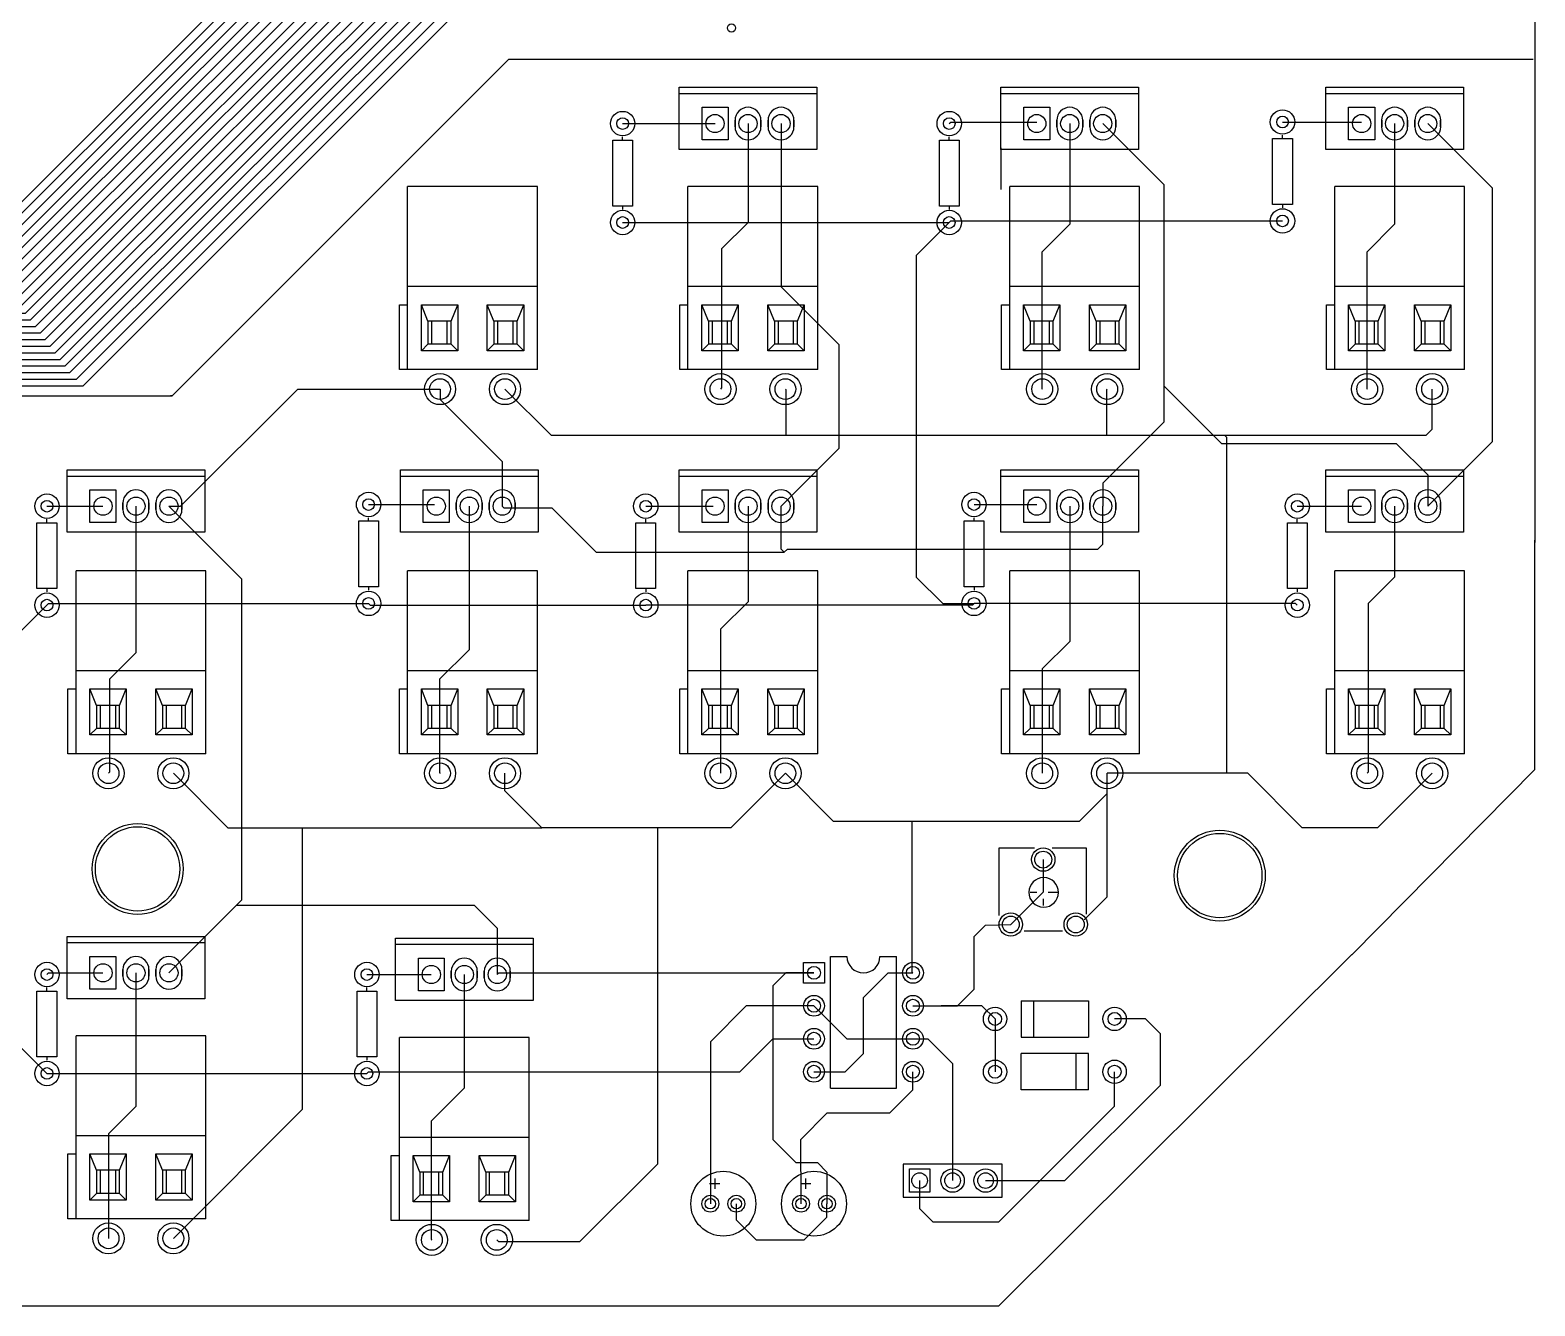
# Model space of a CAD drawing. Header units: millimetres. Extents: x 7 to 471, y -359 to -66.
# Drawn here: x 355.3 to 471.2, y -359.3 to -261 of the extents above; entities that cross this region are included whole.
import ezdxf

# ---------------------------------------------------------------- set-up
doc = ezdxf.new("R2010")
doc.units = ezdxf.units.MM

msp = doc.modelspace()

# ---------------------------------------------------------------- linework, layer by layer
for points in [[(471.17, -65.97), (471.17, -111.38), (471.17, -172.47), (471.17, -238.89), (471.17, -300.48)], [(255.4, -259.59), (255.4, -256.54), (256.29, -255.65), (268.22, -255.65), (272.8, -260.22), (272.8, -278.51), (276.61, -282.32), (354.58, -282.32), (385.7, -251.21), (408.3, -251.21), (409.83, -249.68), (409.83, -243.08), (411.1, -241.81), (411.1, -205.87), (414.53, -202.44), (425.32, -202.44), (426.21, -201.55), (426.21, -195.2), (426.97, -194.44), (427.86, -194.44)], [(252.86, -259.59), (252.86, -256.29), (254, -255.14), (268.48, -255.14), (273.3, -259.97), (273.3, -278.26), (276.86, -281.81), (354.2, -281.81), (385.45, -250.57), (408.05, -250.57), (409.19, -249.43), (409.19, -242.82), (410.46, -241.55), (410.46, -205.61), (414.27, -201.8), (424.94, -201.8), (425.58, -201.17), (425.58, -197.61), (425.32, -197.36), (425.32, -196.98)], [(260.48, -259.59), (260.48, -257.94), (261.75, -256.67), (267.72, -256.67), (271.78, -260.73), (271.78, -279.02), (276.1, -283.34), (355.35, -283.34), (386.21, -252.48), (409.45, -252.48), (410.46, -251.46), (410.46, -243.33), (411.73, -242.06), (411.73, -206.12), (414.78, -203.07), (430.78, -203.07)], [(263.02, -259.59), (263.02, -257.94), (263.78, -257.17), (267.46, -257.17), (271.27, -260.98), (271.27, -279.27), (275.84, -283.85), (355.73, -283.85), (386.46, -253.11), (409.7, -253.11), (411.1, -251.71), (411.1, -243.59), (412.37, -242.32), (412.37, -206.38), (414.66, -204.09), (432.18, -204.09)], [(252.86, -285.62), (252.86, -282.19), (254, -281.05), (270, -281.05), (274.83, -285.88), (357.25, -285.88), (387.48, -255.65), (412.88, -255.65), (414.53, -254), (414.53, -218.44), (415.8, -217.17), (416.94, -217.17)], [(263.02, -285.62), (263.02, -283.72), (263.65, -283.08), (268.99, -283.08), (273.81, -287.91), (358.89, -287.91), (388.61, -258.19), (415.92, -258.19), (419.92, -254.19), (419.92, -218.64), (421.39, -217.17), (422.53, -217.17)], [(250.32, -285.62), (250.19, -285.5), (250.19, -282.07), (251.71, -280.54), (270.26, -280.54), (275.08, -285.37), (356.87, -285.37), (387.22, -255.02), (412.5, -255.02), (413.89, -253.62), (413.89, -220.85), (413.38, -220.35), (413.13, -220.35)], [(260.48, -285.62), (260.48, -283.85), (261.75, -282.58), (269.24, -282.58), (274.07, -287.4), (358.39, -287.4), (388.24, -257.56), (415.7, -257.56), (419.35, -253.9), (419.35, -226.06), (418.72, -225.42), (418.72, -225.3)], [(252.86, -233.55), (252.86, -229.74), (253.62, -228.98), (272.16, -228.98), (277.37, -234.19), (277.37, -276.22), (278.89, -277.75), (351.16, -277.75), (383.41, -245.49), (398.14, -245.49), (399.8, -243.84)], [(255.4, -233.55), (255.4, -230.38), (256.29, -229.49), (271.91, -229.49), (276.86, -234.44), (276.86, -276.48), (278.64, -278.26), (351.54, -278.26), (383.67, -246.13), (399.29, -246.13), (400.18, -245.24)], [(257.94, -233.55), (257.94, -231.14), (259.08, -230), (271.65, -230), (276.35, -234.7), (276.35, -276.73), (278.38, -278.77), (351.92, -278.77), (383.92, -246.76), (401.45, -246.76), (402.21, -246), (402.34, -246)], [(260.48, -233.55), (260.48, -231.01), (260.99, -230.51), (271.4, -230.51), (275.84, -234.95), (275.84, -276.99), (278.13, -279.27), (352.3, -279.27), (384.18, -247.4), (403.23, -247.4), (403.23, -247.14)], [(263.02, -233.55), (263.02, -231.78), (263.78, -231.01), (271.14, -231.01), (275.34, -235.2), (275.34, -277.24), (277.88, -279.78), (352.68, -279.78), (384.43, -248.03), (403.86, -248.03), (404.37, -247.52)], [(265.56, -233.43), (265.56, -231.9), (265.94, -231.52), (270.89, -231.52), (274.83, -235.46), (274.83, -277.51), (277.61, -280.29), (353.06, -280.29), (384.68, -248.67), (405.26, -248.67), (405.64, -248.29)], [(265.56, -285.62), (265.56, -284.23), (266.19, -283.59), (268.73, -283.59), (273.56, -288.42), (359.41, -288.42), (389, -258.83), (416.18, -258.83), (420.5, -254.51), (420.5, -244.09), (421.77, -242.82), (422.4, -242.82)], [(250.32, -254.13), (268.99, -254.13), (274.32, -259.46), (274.32, -277.75), (277.37, -280.8), (353.44, -280.8), (384.94, -249.3), (406.15, -249.3), (406.53, -248.92)], [(250.32, -259.59), (250.32, -256.29), (252.02, -254.58), (252.08, -254.63), (268.73, -254.63), (273.81, -259.71), (273.81, -278), (277.11, -281.31), (353.82, -281.31), (385.19, -249.94), (406.91, -249.94), (407.29, -249.56), (407.29, -249.43)], [(265.56, -259.59), (265.56, -258.19), (266.06, -257.68), (267.21, -257.68), (270.76, -261.24), (270.76, -279.53), (275.59, -284.35), (356.11, -284.35), (386.72, -253.75), (410.59, -253.75), (411.99, -252.35), (411.99, -250.19)], [(245.87, -285.62), (245.87, -282.07), (247.9, -280.04), (270.51, -280.04), (275.34, -284.86), (356.49, -284.86), (386.97, -254.38), (411.61, -254.38), (413.38, -252.6), (413.38, -251.59), (412.88, -251.08)], [(257.94, -259.59), (257.94, -257.56), (259.33, -256.16), (267.97, -256.16), (272.29, -260.48), (272.29, -278.77), (276.35, -282.83), (354.97, -282.83), (385.95, -251.84), (408.81, -251.84), (409.32, -251.33)], [(255.4, -285.62), (255.27, -285.5), (255.27, -282.45), (256.16, -281.56), (269.75, -281.56), (274.57, -286.38), (357.63, -286.38), (387.73, -256.29), (415.04, -256.29), (415.67, -255.65), (415.67, -254)], [(257.94, -285.62), (257.94, -283.21), (259.08, -282.07), (269.49, -282.07), (274.32, -286.89), (358.01, -286.89), (387.99, -256.92), (415.54, -256.92), (416.56, -255.9), (416.56, -254.89)], [(362.97, -289.18), (366.27, -289.18), (392.18, -263.27), (471.04, -263.27)], [(415.89, -265.92), (405.29, -265.92)], [(440.66, -265.92), (430.06, -265.92)], [(465.67, -265.92), (455.08, -265.92)], [(400.94, -268.22), (408.05, -268.22)], [(410.59, -268.22), (410.59, -275.84), (408.56, -277.88), (408.56, -288.58), (408.47, -288.67)], [(413.13, -268.22), (413.13, -280.8), (417.58, -285.24), (417.58, -293.24), (413.13, -297.69)], [(426.08, -268.22), (426.21, -268.1), (432.82, -268.1)], [(435.36, -268.22), (435.36, -275.97), (433.2, -278.13), (433.2, -288.63), (433.24, -288.67)], [(437.9, -268.22), (442.59, -272.92), (442.59, -291.21), (437.9, -295.91), (437.9, -297.69)], [(451.74, -268.1), (457.83, -268.1)], [(460.37, -268.22), (460.37, -275.97), (458.22, -278.13), (458.22, -288.63), (458.26, -288.67)], [(462.92, -268.22), (467.87, -273.18), (467.87, -292.73), (462.92, -297.69)], [(400.18, -269.49), (400.94, -269.49)], [(400.18, -274.57), (400.18, -269.49)], [(400.94, -269.49), (400.94, -269.24)], [(400.94, -269.49), (401.7, -269.49)], [(401.7, -269.49), (401.7, -274.57)], [(425.32, -269.49), (426.08, -269.49)], [(425.32, -274.57), (425.32, -269.49)], [(426.08, -269.49), (426.08, -269.24)], [(426.08, -269.49), (426.85, -269.49)], [(426.85, -269.49), (426.85, -274.57)], [(450.98, -269.37), (451.74, -269.37)], [(450.98, -274.45), (450.98, -269.37)], [(451.74, -269.37), (451.74, -269.11)], [(451.74, -269.37), (452.5, -269.37)], [(452.5, -269.37), (452.5, -274.45)], [(430.05, -270.1), (430.05, -273.3)], [(394.38, -273.07), (384.38, -273.07)], [(384.38, -287.17), (384.38, -273.07)], [(394.38, -287.17), (394.38, -273.07)], [(415.97, -273.07), (405.97, -273.07)], [(405.97, -287.17), (405.97, -273.07)], [(415.97, -287.17), (415.97, -273.07)], [(440.74, -273.07), (430.74, -273.07)], [(430.74, -287.17), (430.74, -273.07)], [(440.74, -287.17), (440.74, -273.07)], [(465.76, -273.07), (455.76, -273.07)], [(455.76, -287.17), (455.76, -273.07)], [(465.76, -287.17), (465.76, -273.07)], [(451.74, -274.45), (450.98, -274.45)], [(451.74, -274.45), (451.74, -274.7)], [(452.5, -274.45), (451.74, -274.45)], [(400.94, -274.57), (400.18, -274.57)], [(400.94, -274.57), (400.94, -274.83)], [(401.7, -274.57), (400.94, -274.57)], [(426.08, -274.57), (425.32, -274.57)], [(426.08, -274.57), (426.08, -274.83)], [(426.85, -274.57), (426.08, -274.57)], [(426.08, -275.84), (426.21, -275.72), (451.74, -275.72)], [(400.94, -275.84), (426.08, -275.84)], [(426.08, -275.84), (423.54, -278.38), (423.54, -303.15), (425.58, -305.18), (427.99, -305.18)], [(394.38, -280.77), (384.38, -280.77)], [(415.97, -280.77), (405.97, -280.77)], [(440.74, -280.77), (430.74, -280.77)], [(465.76, -280.77), (455.76, -280.77)], [(384.38, -287.17), (383.75, -287.17), (383.75, -282.17), (384.38, -282.17)], [(385.95, -283.44), (385.45, -282.17)], [(387.73, -285.22), (387.73, -283.44), (388.24, -282.17)], [(391.03, -283.44), (390.52, -282.17)], [(392.81, -285.22), (392.81, -283.44), (393.32, -282.17)], [(405.97, -287.17), (405.34, -287.17), (405.34, -282.17), (405.97, -282.17)], [(407.54, -283.44), (407.03, -282.17)], [(409.32, -285.22), (409.32, -283.44), (409.83, -282.17)], [(412.62, -283.44), (412.11, -282.17)], [(414.4, -285.22), (414.4, -283.44), (414.91, -282.17)], [(430.74, -287.17), (430.1, -287.17), (430.1, -282.17), (430.74, -282.17)], [(432.31, -283.44), (431.8, -282.17)], [(434.09, -285.22), (434.09, -283.44), (434.59, -282.17)], [(437.39, -283.44), (436.88, -282.17)], [(439.17, -285.22), (439.17, -283.44), (439.67, -282.17)], [(455.76, -287.17), (455.12, -287.17), (455.12, -282.17), (455.76, -282.17)], [(457.33, -283.44), (456.82, -282.17)], [(459.1, -285.22), (459.1, -283.44), (459.61, -282.17)], [(462.41, -283.44), (461.9, -282.17)], [(464.19, -285.22), (464.19, -283.44), (464.69, -282.17)], [(387.73, -283.69), (387.73, -283.44), (385.95, -283.44), (385.95, -285.22)], [(386.26, -285.22), (386.26, -283.44)], [(387.43, -285.22), (387.43, -283.44)], [(392.81, -283.69), (392.81, -283.44), (391.03, -283.44), (391.03, -285.22)], [(391.34, -285.22), (391.34, -283.44)], [(392.51, -285.22), (392.51, -283.44)], [(409.32, -283.69), (409.32, -283.44), (407.54, -283.44), (407.54, -285.22)], [(407.85, -285.22), (407.85, -283.44)], [(409.02, -285.22), (409.02, -283.44)], [(414.4, -283.69), (414.4, -283.44), (412.62, -283.44), (412.62, -285.22)], [(412.93, -285.22), (412.93, -283.44)], [(414.1, -285.22), (414.1, -283.44)], [(434.09, -283.69), (434.09, -283.44), (432.31, -283.44), (432.31, -285.22)], [(432.61, -285.22), (432.61, -283.44)], [(433.79, -285.22), (433.79, -283.44)], [(439.17, -283.69), (439.17, -283.44), (437.39, -283.44), (437.39, -285.22)], [(437.69, -285.22), (437.69, -283.44)], [(438.87, -285.22), (438.87, -283.44)], [(459.1, -283.69), (459.1, -283.44), (457.33, -283.44), (457.33, -285.22)], [(457.63, -285.22), (457.63, -283.44)], [(458.81, -285.22), (458.81, -283.44)], [(464.19, -283.69), (464.19, -283.44), (462.41, -283.44), (462.41, -285.22)], [(462.71, -285.22), (462.71, -283.44)], [(463.89, -285.22), (463.89, -283.44)], [(388.24, -285.72), (387.73, -285.22), (385.95, -285.22), (385.45, -285.72)], [(393.32, -285.72), (392.81, -285.22), (391.03, -285.22), (390.52, -285.72)], [(409.83, -285.72), (409.32, -285.22), (407.54, -285.22), (407.03, -285.72)], [(414.91, -285.72), (414.4, -285.22), (412.62, -285.22), (412.11, -285.72)], [(434.59, -285.72), (434.09, -285.22), (432.31, -285.22), (431.8, -285.72)], [(439.67, -285.72), (439.17, -285.22), (437.39, -285.22), (436.88, -285.72)], [(459.61, -285.72), (459.1, -285.22), (457.33, -285.22), (456.82, -285.72)], [(464.69, -285.72), (464.19, -285.22), (462.41, -285.22), (461.9, -285.72)], [(394.38, -287.17), (384.38, -287.17)], [(415.97, -287.17), (405.97, -287.17)], [(440.74, -287.17), (430.74, -287.17)], [(465.76, -287.17), (455.76, -287.17)], [(442.59, -288.42), (447.03, -292.86), (460.5, -292.86), (462.92, -295.28), (462.92, -297.69)], [(354.71, -289.18), (366.27, -289.18), (366.14, -289.18), (366.27, -289.18)], [(366.01, -297.69), (366.9, -297.69), (375.92, -288.67), (386.88, -288.67)], [(386.88, -288.67), (386.88, -289.47), (391.67, -294.26), (391.67, -297.69)], [(391.88, -288.67), (395.44, -292.23), (421.64, -292.23)], [(413.47, -288.67), (413.51, -288.71), (413.51, -292.23)], [(421.64, -292.23), (462.79, -292.23), (463.26, -291.76), (463.26, -288.67)], [(438.24, -288.67), (438.19, -288.72), (438.19, -292.23)], [(447.27, -292.23), (447.42, -292.38), (447.42, -318.26)], [(368.77, -295.39), (358.17, -295.39)], [(394.43, -295.39), (383.83, -295.39)], [(415.89, -295.39), (405.29, -295.39)], [(440.66, -295.39), (430.06, -295.39)], [(465.67, -295.39), (455.08, -295.39)], [(356.62, -297.69), (360.93, -297.69)], [(363.47, -297.69), (363.47, -308.99), (361.44, -311.02), (361.44, -318.17), (361.35, -318.26)], [(366.01, -297.69), (371.6, -303.28), (371.6, -328.04), (366.01, -333.63)], [(381.38, -297.56), (386.46, -297.56)], [(389.13, -297.69), (389.13, -308.74), (386.84, -311.02), (386.84, -318.22), (386.88, -318.26)], [(391.67, -297.69), (391.79, -297.82), (395.48, -297.82), (398.91, -301.24), (413.38, -301.24), (413.13, -300.99), (413.13, -297.69)], [(402.72, -297.69), (407.92, -297.69)], [(410.59, -297.69), (410.59, -305.05), (408.47, -307.17), (408.47, -318.26)], [(413.38, -301.24), (413.64, -300.99), (437.51, -300.99), (437.9, -300.61), (437.9, -297.69)], [(427.99, -297.56), (432.82, -297.56)], [(435.36, -297.69), (435.36, -308.1), (433.24, -310.22), (433.24, -318.26)], [(452.88, -297.69), (457.83, -297.69)], [(460.37, -297.69), (460.37, -303.15), (458.34, -305.18), (458.34, -318.17), (458.26, -318.26)], [(356.62, -298.96), (356.62, -298.7)], [(380.62, -298.83), (381.38, -298.83)], [(380.62, -303.91), (380.62, -298.83)], [(381.38, -298.83), (381.38, -298.58)], [(381.38, -298.83), (382.14, -298.83)], [(382.14, -298.83), (382.14, -303.91)], [(402.72, -298.96), (402.72, -298.7)], [(427.23, -298.83), (427.99, -298.83)], [(427.23, -303.91), (427.23, -298.83)], [(427.99, -298.83), (427.99, -298.58)], [(427.99, -298.83), (428.75, -298.83)], [(428.75, -298.83), (428.75, -303.91)], [(452.88, -298.96), (452.88, -298.7)], [(355.85, -298.96), (356.62, -298.96)], [(355.85, -304.04), (355.85, -298.96)], [(356.62, -298.96), (357.38, -298.96)], [(357.38, -298.96), (357.38, -304.04)], [(401.96, -298.96), (402.72, -298.96)], [(401.96, -304.04), (401.96, -298.96)], [(402.72, -298.96), (403.48, -298.96)], [(403.48, -298.96), (403.48, -304.04)], [(452.12, -298.96), (452.88, -298.96)], [(452.12, -304.04), (452.12, -298.96)], [(452.88, -298.96), (453.64, -298.96)], [(453.64, -298.96), (453.64, -304.04)], [(471.17, -317.97), (471.17, -300.31)], [(368.85, -302.66), (358.86, -302.66)], [(358.86, -316.76), (358.86, -302.66)], [(368.85, -316.76), (368.85, -302.66)], [(394.38, -302.66), (384.38, -302.66)], [(384.38, -316.76), (384.38, -302.66)], [(394.38, -316.76), (394.38, -302.66)], [(415.97, -302.66), (405.97, -302.66)], [(405.97, -316.76), (405.97, -302.66)], [(415.97, -316.76), (415.97, -302.66)], [(440.74, -302.66), (430.74, -302.66)], [(430.74, -316.76), (430.74, -302.66)], [(440.74, -316.76), (440.74, -302.66)], [(465.76, -302.66), (455.76, -302.66)], [(455.76, -316.76), (455.76, -302.66)], [(465.76, -316.76), (465.76, -302.66)], [(356.62, -304.04), (355.85, -304.04)], [(356.62, -304.04), (356.62, -304.29)], [(357.38, -304.04), (356.62, -304.04)], [(381.38, -303.91), (380.62, -303.91)], [(381.38, -303.91), (381.38, -304.16)], [(382.14, -303.91), (381.38, -303.91)], [(402.72, -304.04), (401.96, -304.04)], [(402.72, -304.04), (402.72, -304.29)], [(403.48, -304.04), (402.72, -304.04)], [(427.99, -303.91), (427.23, -303.91)], [(427.99, -303.91), (427.99, -304.16)], [(428.75, -303.91), (427.99, -303.91)], [(452.88, -304.04), (452.12, -304.04)], [(452.88, -304.04), (452.88, -304.29)], [(453.64, -304.04), (452.88, -304.04)], [(356.62, -305.31), (354.2, -307.72), (354.2, -338.96), (356.62, -341.38)], [(356.62, -305.31), (356.74, -305.18), (381.38, -305.18)], [(381.38, -305.18), (381.51, -305.31), (402.72, -305.31)], [(427.99, -305.18), (427.86, -305.31), (402.72, -305.31)], [(452.88, -305.31), (452.75, -305.18), (427.99, -305.18)], [(368.85, -310.36), (358.86, -310.36)], [(394.38, -310.36), (384.38, -310.36)], [(415.97, -310.36), (405.97, -310.36)], [(440.74, -310.36), (430.74, -310.36)], [(465.76, -310.36), (455.76, -310.36)], [(358.86, -316.76), (358.22, -316.76), (358.22, -311.76), (358.86, -311.76)], [(360.43, -313.03), (359.92, -311.76)], [(362.2, -314.81), (362.2, -313.03), (362.71, -311.76)], [(365.51, -313.03), (365, -311.76)], [(367.28, -314.81), (367.28, -313.03), (367.79, -311.76)], [(384.38, -316.76), (383.75, -316.76), (383.75, -311.76), (384.38, -311.76)], [(385.95, -313.03), (385.45, -311.76)], [(387.73, -314.81), (387.73, -313.03), (388.24, -311.76)], [(391.03, -313.03), (390.52, -311.76)], [(392.81, -314.81), (392.81, -313.03), (393.32, -311.76)], [(405.97, -316.76), (405.34, -316.76), (405.34, -311.76), (405.97, -311.76)], [(407.54, -313.03), (407.03, -311.76)], [(409.32, -314.81), (409.32, -313.03), (409.83, -311.76)], [(412.62, -313.03), (412.11, -311.76)], [(414.4, -314.81), (414.4, -313.03), (414.91, -311.76)], [(430.74, -316.76), (430.1, -316.76), (430.1, -311.76), (430.74, -311.76)], [(432.31, -313.03), (431.8, -311.76)], [(434.09, -314.81), (434.09, -313.03), (434.59, -311.76)], [(437.39, -313.03), (436.88, -311.76)], [(439.17, -314.81), (439.17, -313.03), (439.67, -311.76)], [(455.76, -316.76), (455.12, -316.76), (455.12, -311.76), (455.76, -311.76)], [(457.33, -313.03), (456.82, -311.76)], [(459.1, -314.81), (459.1, -313.03), (459.61, -311.76)], [(462.41, -313.03), (461.9, -311.76)], [(464.19, -314.81), (464.19, -313.03), (464.69, -311.76)], [(362.2, -313.28), (362.2, -313.03), (360.43, -313.03), (360.43, -314.81)], [(360.73, -314.81), (360.73, -313.03)], [(361.91, -314.81), (361.91, -313.03)], [(367.28, -313.28), (367.28, -313.03), (365.51, -313.03), (365.51, -314.81)], [(365.81, -314.81), (365.81, -313.03)], [(366.99, -314.81), (366.99, -313.03)], [(387.73, -313.28), (387.73, -313.03), (385.95, -313.03), (385.95, -314.81)], [(386.26, -314.81), (386.26, -313.03)], [(387.43, -314.81), (387.43, -313.03)], [(392.81, -313.28), (392.81, -313.03), (391.03, -313.03), (391.03, -314.81)], [(391.34, -314.81), (391.34, -313.03)], [(392.51, -314.81), (392.51, -313.03)], [(409.32, -313.28), (409.32, -313.03), (407.54, -313.03), (407.54, -314.81)], [(407.85, -314.81), (407.85, -313.03)], [(409.02, -314.81), (409.02, -313.03)], [(414.4, -313.28), (414.4, -313.03), (412.62, -313.03), (412.62, -314.81)], [(412.93, -314.81), (412.93, -313.03)], [(414.1, -314.81), (414.1, -313.03)], [(434.09, -313.28), (434.09, -313.03), (432.31, -313.03), (432.31, -314.81)], [(432.61, -314.81), (432.61, -313.03)], [(433.79, -314.81), (433.79, -313.03)], [(439.17, -313.28), (439.17, -313.03), (437.39, -313.03), (437.39, -314.81)], [(437.69, -314.81), (437.69, -313.03)], [(438.87, -314.81), (438.87, -313.03)], [(459.1, -313.28), (459.1, -313.03), (457.33, -313.03), (457.33, -314.81)], [(457.63, -314.81), (457.63, -313.03)], [(458.81, -314.81), (458.81, -313.03)], [(464.19, -313.28), (464.19, -313.03), (462.41, -313.03), (462.41, -314.81)], [(462.71, -314.81), (462.71, -313.03)], [(463.89, -314.81), (463.89, -313.03)], [(362.71, -315.31), (362.2, -314.81), (360.43, -314.81), (359.92, -315.31)], [(367.79, -315.31), (367.28, -314.81), (365.51, -314.81), (365, -315.31)], [(388.24, -315.31), (387.73, -314.81), (385.95, -314.81), (385.45, -315.31)], [(393.32, -315.31), (392.81, -314.81), (391.03, -314.81), (390.52, -315.31)], [(409.83, -315.31), (409.32, -314.81), (407.54, -314.81), (407.03, -315.31)], [(414.91, -315.31), (414.4, -314.81), (412.62, -314.81), (412.11, -315.31)], [(434.59, -315.31), (434.09, -314.81), (432.31, -314.81), (431.8, -315.31)], [(439.67, -315.31), (439.17, -314.81), (437.39, -314.81), (436.88, -315.31)], [(459.61, -315.31), (459.1, -314.81), (457.33, -314.81), (456.82, -315.31)], [(464.69, -315.31), (464.19, -314.81), (462.41, -314.81), (461.9, -315.31)], [(368.85, -316.76), (358.86, -316.76)], [(394.38, -316.76), (384.38, -316.76)], [(415.97, -316.76), (405.97, -316.76)], [(440.74, -316.76), (430.74, -316.76)], [(465.76, -316.76), (455.76, -316.76)], [(366.35, -318.26), (370.55, -322.45), (394.72, -322.45)], [(413.47, -318.26), (409.28, -322.45), (394.72, -322.45), (391.88, -319.62), (391.88, -318.26)], [(413.47, -318.26), (417.15, -321.94), (436.12, -321.94), (438.24, -319.83), (438.24, -318.26)], [(429.89, -359.28), (429.89, -359.28), (457.07, -332.23), (457.11, -332.23), (471.17, -317.97)], [(436.46, -329.54), (438.24, -327.77), (438.24, -318.26)], [(463.26, -318.26), (459.06, -322.45), (453.26, -322.45), (449.07, -318.26), (438.24, -318.26)], [(423.29, -333.63), (423.24, -333.58), (423.24, -321.94)], [(366.35, -354.08), (376.3, -344.13), (376.3, -322.45)], [(391.25, -354.2), (391.37, -354.33), (397.64, -354.33), (403.64, -348.33), (403.64, -322.45)], [(429.92, -324.01), (432.64, -324.01)], [(429.92, -329.22), (429.92, -324.01)], [(429.92, -329.22), (429.92, -324.01)], [(434.01, -324.01), (436.62, -324.01)], [(436.62, -324.01), (436.62, -329.11)], [(433.32, -324.91), (433.32, -327.41), (430.82, -329.91)], [(433.34, -326.92), (433.34, -326.41)], [(432.83, -327.43), (432.32, -327.43)], [(434.48, -327.43), (433.7, -327.43)], [(366.01, -333.63), (371.22, -328.42), (389.51, -328.42), (391.29, -330.2), (391.29, -333.76)], [(433.34, -328.44), (433.34, -327.94)], [(423.29, -336.17), (426.72, -336.17), (427.99, -334.9), (427.99, -330.84), (428.88, -329.95), (430.82, -329.91)], [(368.77, -331.33), (358.17, -331.33)], [(434.81, -330.41), (431.84, -330.41)], [(434.81, -330.41), (431.84, -330.41)], [(434.81, -330.41), (431.84, -330.41)], [(394.05, -331.46), (383.45, -331.46)], [(416.94, -332.36), (418.21, -332.36)], [(416.94, -342.52), (416.94, -332.36)], [(420.75, -332.36), (422.02, -332.36)], [(422.02, -342.52), (422.02, -332.36)], [(356.62, -333.76), (356.74, -333.63), (360.93, -333.63)], [(363.47, -333.63), (363.47, -343.92), (361.36, -346.03), (361.36, -354.08)], [(391.29, -333.76), (391.41, -333.63), (415.67, -333.63)], [(415.67, -333.63), (413.51, -333.63), (412.5, -334.64), (412.5, -346.46), (414.27, -348.23), (415.93, -348.23), (416.67, -348.98), (416.67, -351.41)], [(415.67, -341.25), (418.08, -341.25), (419.48, -339.85), (419.48, -335.53), (421.39, -333.63), (423.29, -333.63)], [(356.62, -335.03), (356.62, -334.77)], [(381.25, -333.76), (386.21, -333.76)], [(381.25, -335.03), (381.25, -334.77)], [(388.75, -333.76), (388.75, -342.52), (386.21, -345.06), (386.21, -354.16), (386.25, -354.2)], [(355.85, -335.03), (356.62, -335.03)], [(355.85, -340.11), (355.85, -335.03)], [(356.62, -335.03), (357.38, -335.03)], [(357.38, -335.03), (357.38, -340.11)], [(380.49, -335.03), (381.25, -335.03)], [(380.49, -340.11), (380.49, -335.03)], [(381.25, -335.03), (382.02, -335.03)], [(382.02, -335.03), (382.02, -340.11)], [(431.61, -335.79), (436.81, -335.79)], [(431.61, -335.79), (431.61, -338.58)], [(432.57, -335.79), (432.57, -338.58)], [(436.81, -335.79), (436.81, -338.58)], [(415.67, -336.17), (410.46, -336.17), (407.69, -338.95), (407.69, -351.41)], [(415.67, -336.17), (418.21, -338.71), (423.29, -338.71)], [(429.61, -337.18), (428.6, -336.17), (425.45, -336.17)], [(428.88, -349.63), (434.98, -349.63), (442.34, -342.27), (442.34, -338.33), (441.2, -337.18), (438.81, -337.18)], [(429.61, -337.18), (429.61, -341.25)], [(368.85, -338.48), (358.86, -338.48)], [(358.86, -352.58), (358.86, -338.48)], [(368.85, -352.58), (368.85, -338.48)], [(381.25, -341.38), (381.38, -341.25), (409.96, -341.25), (412.5, -338.71), (415.67, -338.71)], [(393.75, -338.6), (383.75, -338.6)], [(383.75, -352.7), (383.75, -338.6)], [(393.75, -352.7), (393.75, -338.6)], [(423.29, -338.71), (424.43, -338.71), (426.34, -340.61), (426.34, -349.63)], [(431.61, -338.58), (436.81, -338.58)], [(356.62, -340.11), (355.85, -340.11)], [(356.62, -340.11), (356.62, -340.36)], [(357.38, -340.11), (356.62, -340.11)], [(381.25, -340.11), (380.49, -340.11)], [(381.25, -340.11), (381.25, -340.36)], [(382.02, -340.11), (381.25, -340.11)], [(431.61, -342.65), (431.61, -339.85)], [(436.81, -339.85), (431.61, -339.85)], [(435.85, -342.65), (435.85, -339.85)], [(436.81, -342.65), (436.81, -339.85)], [(356.62, -341.38), (381.25, -341.38)], [(414.67, -351.41), (414.66, -346.46), (416.69, -344.42), (421.51, -344.42), (423.29, -342.65), (423.29, -341.25)], [(423.8, -349.63), (423.8, -351.79), (424.81, -352.81), (429.89, -352.81), (438.81, -343.89), (438.81, -341.25)], [(416.94, -342.52), (422.02, -342.52)], [(436.81, -342.65), (431.61, -342.65)], [(368.85, -346.18), (358.86, -346.18)], [(393.75, -346.3), (383.75, -346.3)], [(358.86, -352.58), (358.22, -352.58), (358.22, -347.57), (358.86, -347.57)], [(360.43, -348.84), (359.92, -347.57)], [(362.2, -350.62), (362.2, -348.84), (362.71, -347.57)], [(365.51, -348.84), (365, -347.57)], [(367.28, -350.62), (367.28, -348.84), (367.79, -347.57)], [(383.75, -352.7), (383.11, -352.7), (383.11, -347.7), (383.75, -347.7)], [(385.32, -348.97), (384.81, -347.7)], [(387.1, -350.75), (387.1, -348.97), (387.6, -347.7)], [(390.4, -348.97), (389.89, -347.7)], [(392.18, -350.75), (392.18, -348.97), (392.68, -347.7)], [(424.43, -348.36), (422.53, -348.36), (422.53, -350.9), (430.15, -350.9), (430.15, -348.36)], [(430.15, -348.36), (424.43, -348.36)], [(362.2, -349.1), (362.2, -348.84), (360.43, -348.84), (360.43, -350.62)], [(360.73, -350.62), (360.73, -348.84)], [(361.91, -350.62), (361.91, -348.84)], [(367.28, -349.1), (367.28, -348.84), (365.51, -348.84), (365.51, -350.62)], [(365.81, -350.62), (365.81, -348.84)], [(366.99, -350.62), (366.99, -348.84)], [(387.1, -349.22), (387.1, -348.97), (385.32, -348.97), (385.32, -350.75)], [(385.62, -350.75), (385.62, -348.97)], [(386.8, -350.75), (386.8, -348.97)], [(392.18, -349.22), (392.18, -348.97), (390.4, -348.97), (390.4, -350.75)], [(390.7, -350.75), (390.7, -348.97)], [(391.88, -350.75), (391.88, -348.97)], [(407.63, -349.86), (408.43, -349.86)], [(408.03, -349.46), (408.03, -350.26)], [(414.62, -349.86), (415.42, -349.86)], [(415.02, -349.46), (415.02, -350.26)], [(362.71, -351.13), (362.2, -350.62), (360.43, -350.62), (359.92, -351.13)], [(367.79, -351.13), (367.28, -350.62), (365.51, -350.62), (365, -351.13)], [(387.6, -351.26), (387.1, -350.75), (385.32, -350.75), (384.81, -351.26)], [(392.68, -351.26), (392.18, -350.75), (390.4, -350.75), (389.89, -351.26)], [(409.69, -351.41), (409.69, -352.66), (411.23, -354.2), (414.91, -354.2), (416.67, -352.44), (416.67, -351.41)], [(368.85, -352.58), (358.86, -352.58)], [(393.75, -352.7), (383.75, -352.7)], [(244.22, -359.28), (298.45, -359.28), (344.17, -359.28), (389.64, -359.28), (429.26, -359.28), (429.89, -359.28)]]:
    msp.add_lwpolyline(points)
for points in [[(405.29, -265.42), (415.89, -265.42), (415.89, -270.22), (405.29, -270.22), (405.29, -265.43), (405.29, -265.42)], [(430.05, -265.42), (440.66, -265.42), (440.66, -270.22), (430.05, -270.22), (430.05, -265.43), (430.05, -265.42)], [(455.07, -265.42), (465.68, -265.42), (465.68, -270.22), (455.07, -270.22), (455.07, -265.43), (455.07, -265.42)], [(407.05, -266.97), (409.05, -266.97), (409.05, -269.47), (407.05, -269.47)], [(431.82, -266.97), (433.82, -266.97), (433.82, -269.47), (431.82, -269.47)], [(456.83, -266.97), (458.84, -266.97), (458.84, -269.47), (456.83, -269.47)], [(409.59, -268.47), (409.59, -267.97)], [(411.59, -268.47), (411.59, -267.97)], [(412.13, -268.47), (412.13, -267.97)], [(414.13, -268.47), (414.13, -267.97)], [(434.36, -268.47), (434.36, -267.97)], [(436.36, -268.47), (436.36, -267.97)], [(436.9, -268.47), (436.9, -267.97)], [(438.9, -268.47), (438.9, -267.97)], [(459.38, -268.47), (459.38, -267.97)], [(461.37, -268.47), (461.37, -267.97)], [(461.92, -268.47), (461.92, -267.97)], [(463.91, -268.47), (463.91, -267.97)], [(388.24, -285.72), (385.45, -285.72), (385.45, -282.17), (388.24, -282.17), (388.24, -285.72)], [(393.32, -285.72), (390.52, -285.72), (390.52, -282.17), (393.32, -282.17), (393.32, -285.72)], [(409.83, -285.72), (407.03, -285.72), (407.03, -282.17), (409.83, -282.17), (409.83, -285.72)], [(414.91, -285.72), (412.11, -285.72), (412.11, -282.17), (414.91, -282.17), (414.91, -285.72)], [(434.59, -285.72), (431.8, -285.72), (431.8, -282.17), (434.59, -282.17), (434.59, -285.72)], [(439.67, -285.72), (436.88, -285.72), (436.88, -282.17), (439.67, -282.17), (439.67, -285.72)], [(459.61, -285.72), (456.82, -285.72), (456.82, -282.17), (459.61, -282.17), (459.61, -285.72)], [(464.69, -285.72), (461.9, -285.72), (461.9, -282.17), (464.69, -282.17), (464.69, -285.72)], [(358.17, -294.89), (368.78, -294.89), (368.78, -299.69), (358.17, -299.69), (358.17, -294.89), (358.17, -294.89)], [(383.83, -294.89), (394.43, -294.89), (394.43, -299.69), (383.83, -299.69), (383.83, -294.89), (383.83, -294.89)], [(405.29, -294.89), (415.89, -294.89), (415.89, -299.69), (405.29, -299.69), (405.29, -294.89), (405.29, -294.89)], [(430.05, -294.89), (440.66, -294.89), (440.66, -299.69), (430.05, -299.69), (430.05, -294.89), (430.05, -294.89)], [(455.07, -294.89), (465.68, -294.89), (465.68, -299.69), (455.07, -299.69), (455.07, -294.89), (455.07, -294.89)], [(359.93, -296.44), (361.93, -296.44), (361.93, -298.94), (359.93, -298.94)], [(385.59, -296.44), (387.59, -296.44), (387.59, -298.94), (385.59, -298.94)], [(407.05, -296.44), (409.05, -296.44), (409.05, -298.94), (407.05, -298.94)], [(431.82, -296.44), (433.82, -296.44), (433.82, -298.94), (431.82, -298.94)], [(456.83, -296.44), (458.84, -296.44), (458.84, -298.94), (456.83, -298.94)], [(362.47, -297.94), (362.47, -297.44)], [(364.47, -297.94), (364.47, -297.44)], [(365.01, -297.94), (365.01, -297.44)], [(367.01, -297.94), (367.01, -297.44)], [(388.13, -297.94), (388.13, -297.44)], [(390.13, -297.94), (390.13, -297.44)], [(390.67, -297.94), (390.67, -297.44)], [(392.67, -297.94), (392.67, -297.44)], [(409.59, -297.94), (409.59, -297.44)], [(411.59, -297.94), (411.59, -297.44)], [(412.13, -297.94), (412.13, -297.44)], [(414.13, -297.94), (414.13, -297.44)], [(434.36, -297.94), (434.36, -297.44)], [(436.36, -297.94), (436.36, -297.44)], [(436.9, -297.94), (436.9, -297.44)], [(438.9, -297.94), (438.9, -297.44)], [(459.38, -297.94), (459.38, -297.44)], [(461.37, -297.94), (461.37, -297.44)], [(461.92, -297.94), (461.92, -297.44)], [(463.91, -297.94), (463.91, -297.44)], [(362.71, -315.31), (359.92, -315.31), (359.92, -311.76), (362.71, -311.76), (362.71, -315.31)], [(367.79, -315.31), (365, -315.31), (365, -311.76), (367.79, -311.76), (367.79, -315.31)], [(388.24, -315.31), (385.45, -315.31), (385.45, -311.76), (388.24, -311.76), (388.24, -315.31)], [(393.32, -315.31), (390.52, -315.31), (390.52, -311.76), (393.32, -311.76), (393.32, -315.31)], [(409.83, -315.31), (407.03, -315.31), (407.03, -311.76), (409.83, -311.76), (409.83, -315.31)], [(414.91, -315.31), (412.11, -315.31), (412.11, -311.76), (414.91, -311.76), (414.91, -315.31)], [(434.59, -315.31), (431.8, -315.31), (431.8, -311.76), (434.59, -311.76), (434.59, -315.31)], [(439.67, -315.31), (436.88, -315.31), (436.88, -311.76), (439.67, -311.76), (439.67, -315.31)], [(459.61, -315.31), (456.82, -315.31), (456.82, -311.76), (459.61, -311.76), (459.61, -315.31)], [(464.69, -315.31), (461.9, -315.31), (461.9, -311.76), (464.69, -311.76), (464.69, -315.31)], [(358.17, -330.83), (368.78, -330.83), (368.78, -335.63), (358.17, -335.63), (358.17, -330.84), (358.17, -330.83)], [(383.45, -330.96), (394.05, -330.96), (394.05, -335.76), (383.45, -335.76), (383.45, -330.96), (383.45, -330.96)], [(359.93, -332.38), (361.93, -332.38), (361.93, -334.88), (359.93, -334.88)], [(362.47, -333.88), (362.47, -333.38)], [(364.47, -333.88), (364.47, -333.38)], [(365.01, -333.88), (365.01, -333.38)], [(367.01, -333.88), (367.01, -333.38)], [(385.21, -332.51), (387.21, -332.51), (387.21, -335.01), (385.21, -335.01)], [(387.75, -334.01), (387.75, -333.51)], [(389.75, -334.01), (389.75, -333.51)], [(390.29, -334.01), (390.29, -333.51)], [(392.29, -334.01), (392.29, -333.51)], [(416.47, -332.83), (416.47, -334.43), (414.87, -334.43), (414.87, -332.83)], [(362.71, -351.13), (359.92, -351.13), (359.92, -347.57), (362.71, -347.57), (362.71, -351.13)], [(367.79, -351.13), (365, -351.13), (365, -347.57), (367.79, -347.57), (367.79, -351.13)], [(387.6, -351.26), (384.81, -351.26), (384.81, -347.7), (387.6, -347.7), (387.6, -351.26)], [(392.68, -351.26), (389.89, -351.26), (389.89, -347.7), (392.68, -347.7), (392.68, -351.26)], [(423.01, -348.73), (424.59, -348.73), (424.59, -350.53), (423.01, -350.53)]]:
    msp.add_lwpolyline(points, close=True)
for centre, radius in [((409.32, -260.86), 0.31), ((400.94, -268.22), 0.94), ((408.05, -268.22), 0.7), ((410.59, -268.22), 0.7), ((413.13, -268.22), 0.7), ((426.08, -268.22), 0.94), ((432.82, -268.22), 0.7), ((435.36, -268.22), 0.7), ((437.9, -268.22), 0.7), ((451.74, -268.1), 0.94), ((457.83, -268.22), 0.7), ((460.37, -268.22), 0.7), ((462.92, -268.22), 0.7), ((400.94, -268.22), 0.45), ((426.08, -268.22), 0.45), ((451.74, -268.1), 0.45), ((400.94, -275.84), 0.94), ((400.94, -275.84), 0.45), ((426.08, -275.84), 0.94), ((426.08, -275.84), 0.45), ((451.74, -275.72), 0.94), ((451.74, -275.72), 0.45), ((386.88, -288.67), 1.2), ((386.88, -288.67), 0.8), ((391.88, -288.67), 1.2), ((391.88, -288.67), 0.8), ((408.47, -288.67), 1.2), ((408.47, -288.67), 0.8), ((413.47, -288.67), 1.2), ((413.47, -288.67), 0.8), ((433.24, -288.67), 1.2), ((433.24, -288.67), 0.8), ((438.24, -288.67), 1.2), ((438.24, -288.67), 0.8), ((458.26, -288.67), 1.2), ((458.26, -288.67), 0.8), ((463.26, -288.67), 1.2), ((463.26, -288.67), 0.8), ((356.62, -297.69), 0.94), ((356.62, -297.69), 0.45), ((360.93, -297.69), 0.7), ((363.47, -297.69), 0.7), ((366.01, -297.69), 0.7), ((381.38, -297.56), 0.94), ((381.38, -297.56), 0.45), ((386.59, -297.69), 0.7), ((389.13, -297.69), 0.7), ((391.67, -297.69), 0.7), ((402.72, -297.69), 0.94), ((402.72, -297.69), 0.45), ((408.05, -297.69), 0.7), ((410.59, -297.69), 0.7), ((413.13, -297.69), 0.7), ((427.99, -297.56), 0.94), ((427.99, -297.56), 0.45), ((432.82, -297.69), 0.7), ((435.36, -297.69), 0.7), ((437.9, -297.69), 0.7), ((452.88, -297.69), 0.94), ((452.88, -297.69), 0.45), ((457.83, -297.69), 0.7), ((460.37, -297.69), 0.7), ((462.92, -297.69), 0.7), ((356.62, -305.31), 0.94), ((381.38, -305.18), 0.94), ((402.72, -305.31), 0.94), ((427.99, -305.18), 0.94), ((452.88, -305.31), 0.94), ((356.62, -305.31), 0.45), ((381.38, -305.18), 0.45), ((402.72, -305.31), 0.45), ((427.99, -305.18), 0.45), ((452.88, -305.31), 0.45), ((361.35, -318.26), 1.2), ((366.35, -318.26), 1.2), ((386.88, -318.26), 1.2), ((391.88, -318.26), 1.2), ((408.47, -318.26), 1.2), ((413.47, -318.26), 1.2), ((433.24, -318.26), 1.2), ((438.24, -318.26), 1.2), ((458.26, -318.26), 1.2), ((463.26, -318.26), 1.2), ((361.36, -318.26), 0.8), ((366.35, -318.26), 0.8), ((386.88, -318.26), 0.8), ((391.88, -318.26), 0.8), ((408.47, -318.26), 0.8), ((413.47, -318.26), 0.8), ((433.24, -318.26), 0.8), ((438.24, -318.26), 0.8), ((458.26, -318.26), 0.8), ((463.26, -318.26), 0.8), ((363.6, -325.63), 3.5), ((363.6, -325.63), 3.25), ((446.91, -326.14), 3.5), ((446.91, -326.14), 3.25), ((433.32, -324.91), 0.9), ((433.32, -324.91), 0.65), ((430.82, -329.91), 0.9), ((435.82, -329.91), 0.9), ((430.82, -329.91), 0.65), ((435.82, -329.91), 0.65), ((356.62, -333.76), 0.94), ((356.62, -333.76), 0.45), ((360.93, -333.63), 0.7), ((363.47, -333.63), 0.7), ((366.01, -333.63), 0.7), ((381.25, -333.76), 0.94), ((381.25, -333.76), 0.45), ((386.21, -333.76), 0.7), ((388.75, -333.76), 0.7), ((391.29, -333.76), 0.7), ((415.67, -333.63), 0.5), ((423.29, -333.63), 0.8), ((423.29, -333.63), 0.5), ((415.67, -336.17), 0.8), ((415.67, -336.17), 0.5), ((423.29, -336.17), 0.8), ((423.29, -336.17), 0.5), ((429.61, -337.18), 0.9), ((429.61, -337.18), 0.5), ((438.81, -337.18), 0.9), ((438.81, -337.18), 0.5), ((415.67, -338.71), 0.8), ((415.67, -338.71), 0.5), ((423.29, -338.71), 0.8), ((423.29, -338.71), 0.5), ((356.62, -341.38), 0.94), ((381.25, -341.38), 0.94), ((415.67, -341.25), 0.8), ((423.29, -341.25), 0.8), ((429.61, -341.25), 0.9), ((438.81, -341.25), 0.9), ((356.62, -341.38), 0.45), ((381.25, -341.38), 0.45), ((415.67, -341.25), 0.5), ((423.29, -341.25), 0.5), ((429.61, -341.25), 0.5), ((438.81, -341.25), 0.5), ((408.69, -351.41), 2.5), ((415.67, -351.41), 2.5), ((423.8, -349.63), 0.6), ((426.34, -349.63), 0.9), ((426.34, -349.63), 0.6), ((428.88, -349.63), 0.9), ((428.88, -349.63), 0.6), ((407.69, -351.41), 0.65), ((407.69, -351.41), 0.4), ((409.69, -351.41), 0.65), ((409.69, -351.41), 0.4), ((414.67, -351.41), 0.65), ((414.67, -351.41), 0.4), ((416.67, -351.41), 0.65), ((416.67, -351.41), 0.4), ((361.35, -354.08), 1.2), ((361.36, -354.08), 0.8), ((366.35, -354.08), 1.2), ((366.35, -354.08), 0.8), ((386.25, -354.2), 1.2), ((391.25, -354.2), 1.2), ((386.25, -354.2), 0.8), ((391.25, -354.2), 0.8)]:
    msp.add_circle(centre, radius)
for centre, radius, start, end in [((410.59, -267.97), 1, 0, 180), ((413.13, -267.97), 1, 0, 180), ((435.36, -267.97), 1, 0, 180), ((437.9, -267.97), 1, 0, 180), ((460.37, -267.97), 1, 0, 180), ((462.92, -267.97), 1, 0, 180), ((410.59, -268.47), 1, 180, 0), ((413.13, -268.47), 1, 180, 0), ((435.36, -268.47), 1, 180, 0), ((437.9, -268.47), 1, 180, 0), ((460.37, -268.47), 1, 180, 0), ((462.92, -268.47), 1, 180, 0), ((407.82, -270.89), 0.2, 90, 90), ((432.59, -270.89), 0.2, 90, 90), ((457.61, -270.89), 0.2, 90, 90), ((363.47, -297.44), 1, 0, 180), ((366.01, -297.44), 1, 0, 180), ((389.13, -297.44), 1, 0, 180), ((391.67, -297.44), 1, 0, 180), ((410.59, -297.44), 1, 0, 180), ((413.13, -297.44), 1, 0, 180), ((435.36, -297.44), 1, 0, 180), ((437.9, -297.44), 1, 0, 180), ((460.37, -297.44), 1, 0, 180), ((462.92, -297.44), 1, 0, 180), ((363.47, -297.94), 1, 180, 0), ((366.01, -297.94), 1, 180, 0), ((389.13, -297.94), 1, 180, 0), ((391.67, -297.94), 1, 180, 0), ((410.59, -297.94), 1, 180, 0), ((413.13, -297.94), 1, 180, 0), ((435.36, -297.94), 1, 180, 0), ((437.9, -297.94), 1, 180, 0), ((460.37, -297.94), 1, 180, 0), ((462.92, -297.94), 1, 180, 0), ((360.71, -300.35), 0.2, 90, 90), ((386.36, -300.35), 0.2, 90, 90), ((407.82, -300.35), 0.2, 90, 90), ((432.59, -300.35), 0.2, 90, 90), ((457.61, -300.35), 0.2, 90, 90), ((433.35, -327.43), 1.14, 90, 89.5516), ((433.34, -327.43), 0.359, 90, 90), ((363.47, -333.38), 1, 0, 180), ((366.01, -333.38), 1, 0, 180), ((419.48, -332.36), 1.27, 180, 0), ((388.75, -333.51), 1, 0, 180), ((391.29, -333.51), 1, 0, 180), ((363.47, -333.88), 1, 180, 0), ((366.01, -333.88), 1, 180, 0), ((388.75, -334.01), 1, 180, 0), ((391.29, -334.01), 1, 180, 0), ((360.71, -336.29), 0.2, 90, 90), ((385.98, -336.42), 0.2, 90, 90)]:
    msp.add_arc(centre, radius, start, end)

doc.saveas('drawing.dxf')
